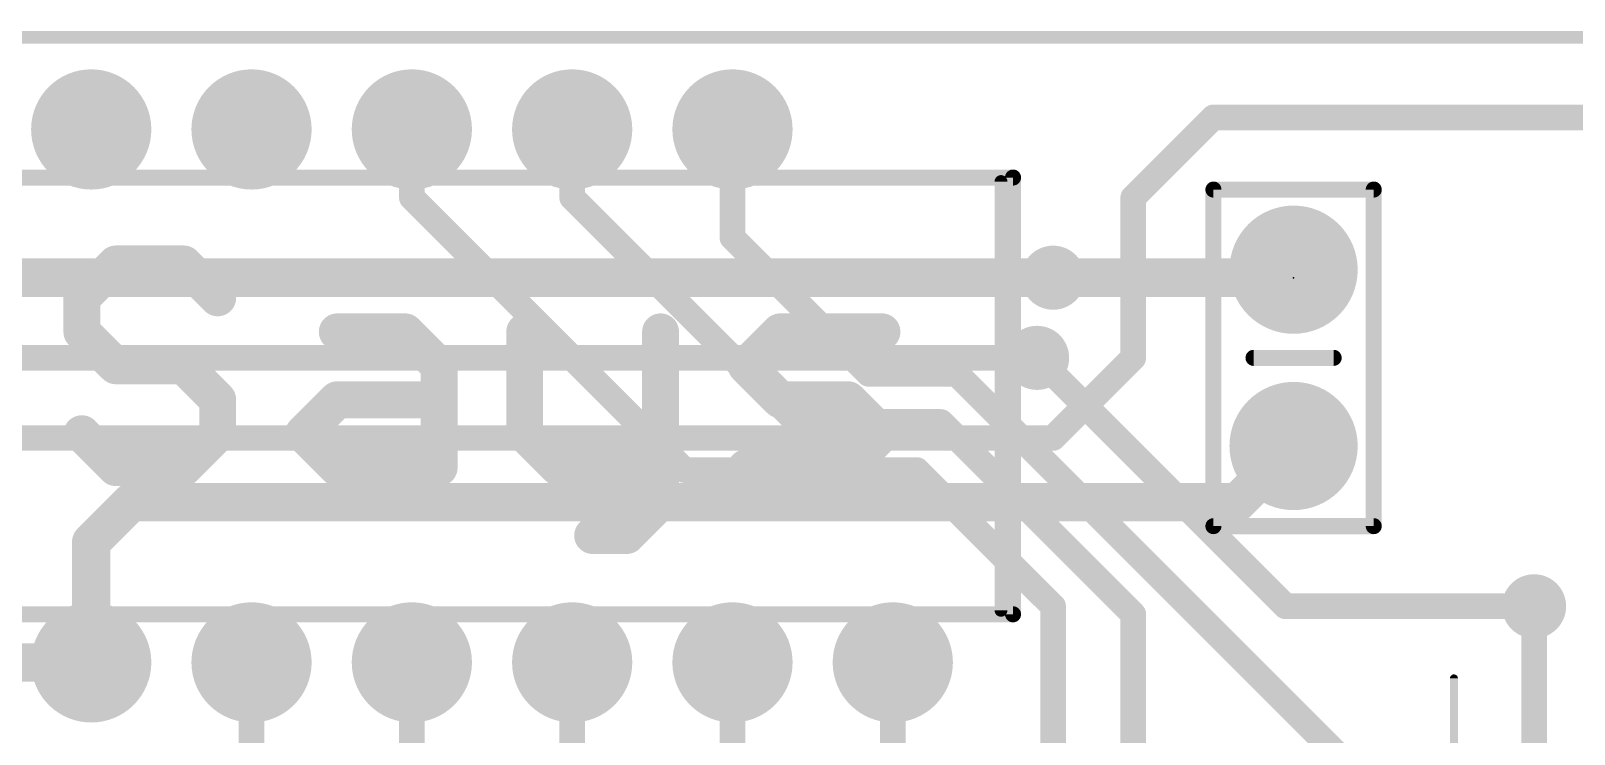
# Model space of a CAD drawing. Extents: x -2.6 to 78.8, y -16.5 to 68.7.
# Drawn here: x 40.95 to 65.41, y 57.54 to 68.68 of the extents above; entities that cross this region are included whole.
import ezdxf

# ---------------------------------------------------------------- set-up
doc = ezdxf.new("R2010")
doc.units = 0
for name, color, linetype in [('1', 12, 'CONTINUOUS'), ('16', 132, 'CONTINUOUS'), ('17', 110, 'CONTINUOUS'), ('18', 110, 'CONTINUOUS'), ('20', 53, 'CONTINUOUS'), ('21', 31, 'CONTINUOUS'), ('22', 40, 'CONTINUOUS'), ('24', 53, 'CONTINUOUS'), ('51', 53, 'CONTINUOUS')]:
    doc.layers.add(name, color=color, linetype=linetype)

# ---------------------------------------------------------------- blocks, each defined once
blk = doc.blocks.new('ROUNDP')
at = {"const_width": 0.5}
blk.add_lwpolyline([(0, -0.25, 1), (0, 0.25, 1), (0, -0.25)], format="xyb", dxfattribs=at)
blk = doc.blocks.new('ROUNDV')
at = {"const_width": 0.5}
blk.add_lwpolyline([(0, -0.25, 1), (0, 0.25, 1), (0, -0.25)], format="xyb", dxfattribs=at)

msp = doc.modelspace()

# ---------------------------------------------------------------- linework, layer by layer
at = {"layer": '1'}
for points, const_width in [([(58.42, 66.04), (59.69, 67.31)], 0.4064), ([(59.69, 67.31), (66.04, 67.31)], 0.4064), ([(58.42, 63.5), (58.42, 66.04)], 0.4064), ([(40.64, 64.77), (57.15, 64.77)], 0.6096), ([(56.896, 63.5), (40.64, 63.5)], 0.4064), ([(57.15, 62.23), (58.42, 63.5)], 0.4064), ([(39.37, 62.23), (57.15, 62.23)], 0.4064), ([(60.071, 61.214), (60.96, 62.103)], 0.6096), ([(41.91, 60.579), (42.545, 61.214)], 0.6096), ([(42.545, 61.214), (60.071, 61.214)], 0.6096), ([(41.91, 58.674), (41.91, 60.579)], 0.6096), ([(64.77, 35), (64.77, 59.563)], 0.4064), ([(39.37, 58.674), (41.91, 58.674)], 0.6096), ([(44.45, 57.15), (44.45, 58.674)], 0.4064), ([(46.99, 57.15), (46.99, 58.674)], 0.4064), ([(49.53, 57.15), (49.53, 58.674)], 0.4064), ([(52.07, 56.007), (52.07, 58.674)], 0.4064), ([(54.61, 55.626), (54.61, 58.674)], 0.4064)]:
    msp.add_lwpolyline(points, dxfattribs=dict(at, const_width=const_width))
for points, const_width in [([(59.69, 67.4116, 1), (59.69, 67.2084)], 0.2032), ([(59.7618, 67.2382, 1), (59.6182, 67.3818)], 0.2032), ([(58.5216, 66.04, 1), (58.3184, 66.04)], 0.2032), ([(58.3482, 66.1118, 1), (58.4918, 65.9682)], 0.2032), ([(57.15, 64.6176, 1), (57.15, 64.9224)], 0.3048), ([(56.896, 63.3984, 1), (56.896, 63.6016)], 0.2032), ([(58.3184, 63.5, 1), (58.5216, 63.5)], 0.2032), ([(58.4918, 63.4282, 1), (58.3482, 63.5718)], 0.2032), ([(57.0782, 62.3018, 1), (57.2218, 62.1582)], 0.2032), ([(57.15, 62.1284, 1), (57.15, 62.3316)], 0.2032), ([(61.0678, 61.9952, 1), (60.8522, 62.2108)], 0.3048), ([(42.545, 61.3664, 1), (42.545, 61.0616)], 0.3048), ([(42.6528, 61.1062, 1), (42.4372, 61.3218)], 0.3048), ([(59.9632, 61.3218, 1), (60.1788, 61.1062)], 0.3048), ([(60.071, 61.0616, 1), (60.071, 61.3664)], 0.3048), ([(42.0624, 60.579, 1), (41.7576, 60.579)], 0.3048), ([(41.8022, 60.6868, 1), (42.0178, 60.4712)], 0.3048), ([(64.8716, 59.563, 1), (64.6684, 59.563)], 0.2032), ([(41.91, 58.5216, 1), (41.91, 58.8264)], 0.3048), ([(41.7576, 58.674, 1), (42.0624, 58.674)], 0.3048), ([(44.5516, 58.674, 1), (44.3484, 58.674)], 0.2032), ([(47.0916, 58.674, 1), (46.8884, 58.674)], 0.2032), ([(49.6316, 58.674, 1), (49.4284, 58.674)], 0.2032), ([(52.1716, 58.674, 1), (51.9684, 58.674)], 0.2032), ([(54.7116, 58.674, 1), (54.5084, 58.674)], 0.2032)]:
    msp.add_lwpolyline(points, format="xyb", dxfattribs=dict(at, const_width=const_width))
at = {"layer": '16'}
for points, const_width in [([(46.99, 66.04), (46.99, 67.1195)], 0.4064), ([(49.53, 66.04), (49.53, 67.1195)], 0.4064), ([(52.07, 65.405), (52.07, 67.1195)], 0.4064), ([(51.308, 61.722), (46.99, 66.04)], 0.4064), ([(53.086, 62.484), (49.53, 66.04)], 0.4064), ([(54.229, 63.246), (52.07, 65.405)], 0.4064), ([(57.15, 64.77), (60.833, 64.77)], 0.6096), ([(60.833, 64.77), (60.96, 64.897)], 0.6096), ([(60.833, 59.563), (56.896, 63.5)], 0.4064), ([(55.626, 63.246), (54.229, 63.246)], 0.4064), ([(63.5, 55.372), (55.626, 63.246)], 0.4064), ([(55.372, 62.484), (53.086, 62.484)], 0.4064), ([(58.42, 59.436), (55.372, 62.484)], 0.4064), ([(54.991, 61.722), (51.308, 61.722)], 0.4064), ([(57.15, 59.563), (54.991, 61.722)], 0.4064), ([(57.15, 52.07), (57.15, 59.563)], 0.4064), ([(64.77, 59.563), (60.833, 59.563)], 0.4064), ([(58.42, 52.578), (58.42, 59.436)], 0.4064)]:
    msp.add_lwpolyline(points, dxfattribs=dict(at, const_width=const_width))
for points, const_width in [([(47.0916, 67.1195, 1), (46.8884, 67.1195)], 0.2032), ([(49.6316, 67.1195, 1), (49.4284, 67.1195)], 0.2032), ([(52.1716, 67.1195, 1), (51.9684, 67.1195)], 0.2032), ([(46.8884, 66.04, 1), (47.0916, 66.04)], 0.2032), ([(47.0618, 66.1118, 1), (46.9182, 65.9682)], 0.2032), ([(49.4284, 66.04, 1), (49.6316, 66.04)], 0.2032), ([(49.6018, 66.1118, 1), (49.4582, 65.9682)], 0.2032), ([(52.1418, 65.4768, 1), (51.9982, 65.3332)], 0.2032), ([(51.9684, 65.405, 1), (52.1716, 65.405)], 0.2032), ([(57.15, 64.9224, 1), (57.15, 64.6176)], 0.3048), ([(60.833, 64.6176, 1), (60.833, 64.9224)], 0.3048), ([(61.0678, 64.7892, 1), (60.8522, 65.0048)], 0.3048), ([(60.7252, 64.8778, 1), (60.9408, 64.6622)], 0.3048), ([(56.9678, 63.5718, 1), (56.8242, 63.4282)], 0.2032), ([(54.229, 63.3476, 1), (54.229, 63.1444)], 0.2032), ([(54.1572, 63.1742, 1), (54.3008, 63.3178)], 0.2032), ([(55.6978, 63.3178, 1), (55.5542, 63.1742)], 0.2032), ([(55.626, 63.1444, 1), (55.626, 63.3476)], 0.2032), ([(53.086, 62.5856, 1), (53.086, 62.3824)], 0.2032), ([(53.0142, 62.4122, 1), (53.1578, 62.5558)], 0.2032), ([(55.4438, 62.5558, 1), (55.3002, 62.4122)], 0.2032), ([(55.372, 62.3824, 1), (55.372, 62.5856)], 0.2032), ([(51.308, 61.8236, 1), (51.308, 61.6204)], 0.2032), ([(51.2362, 61.6502, 1), (51.3798, 61.7938)], 0.2032), ([(55.0628, 61.7938, 1), (54.9192, 61.6502)], 0.2032), ([(54.991, 61.6204, 1), (54.991, 61.8236)], 0.2032), ([(57.2516, 59.563, 1), (57.0484, 59.563)], 0.2032), ([(57.0782, 59.4912, 1), (57.2218, 59.6348)], 0.2032), ([(60.833, 59.6646, 1), (60.833, 59.4614)], 0.2032), ([(60.7612, 59.4912, 1), (60.9048, 59.6348)], 0.2032), ([(64.77, 59.4614, 1), (64.77, 59.6646)], 0.2032), ([(58.5216, 59.436, 1), (58.3184, 59.436)], 0.2032), ([(58.3482, 59.3642, 1), (58.4918, 59.5078)], 0.2032)]:
    msp.add_lwpolyline(points, format="xyb", dxfattribs=dict(at, const_width=const_width))
at = {"layer": '20', "const_width": 0.2032}
msp.add_lwpolyline([(73.66, 68.58), (2.54, 68.58)], dxfattribs=at)
at = {"layer": '21', "const_width": 0.5842}
for points in [[(42.3, 64.9887), (41.7619, 64.4506)], [(43.3762, 64.9887), (42.3, 64.9887)], [(43.9143, 64.4506), (43.3762, 64.9887)], [(41.7619, 64.4506), (41.7619, 63.9125)], [(41.7619, 63.9125), (42.3, 63.3744)], [(45.8082, 63.9125), (46.8844, 63.9125)], [(46.8844, 63.9125), (47.4225, 63.3744)], [(48.7783, 63.9125), (48.7783, 62.2982)], [(50.9306, 63.9125), (50.9306, 61.222)], [(52.2865, 63.3744), (52.8246, 63.9125)], [(52.8246, 63.9125), (54.4388, 63.9125)], [(42.3, 63.3744), (43.3762, 63.3744)], [(43.3762, 63.3744), (43.9143, 62.8363)], [(47.4225, 63.3744), (47.4225, 61.7601)], [(52.8246, 62.8363), (52.2865, 63.3744)], [(43.9143, 62.8363), (43.9143, 62.2982)], [(45.2701, 62.2982), (45.8082, 62.8363)], [(45.8082, 62.8363), (47.4225, 62.8363)], [(53.9008, 62.8363), (52.8246, 62.8363)], [(54.4388, 62.2982), (53.9008, 62.8363)], [(42.3, 61.7601), (41.7619, 62.2982)], [(43.9143, 62.2982), (43.3762, 61.7601)], [(45.8082, 61.7601), (45.2701, 62.2982)], [(48.7783, 62.2982), (49.3164, 61.7601)], [(53.9008, 61.7601), (54.4388, 62.2982)], [(43.3762, 61.7601), (42.3, 61.7601)], [(47.4225, 61.7601), (45.8082, 61.7601)], [(49.3164, 61.7601), (50.9306, 61.7601)], [(52.2865, 61.7601), (53.9008, 61.7601)], [(50.9306, 61.222), (50.3926, 60.6839)], [(50.3926, 60.6839), (49.8545, 60.6839)]]:
    msp.add_lwpolyline(points, dxfattribs=at)
at = {"layer": '21', "const_width": 0.2921}
for points in [[(42.3, 65.1347, 1), (42.3, 64.8426)], [(42.4032, 64.8854, 1), (42.1967, 65.0919)], [(43.4794, 65.0919, 1), (43.2729, 64.8854)], [(43.3762, 64.8426, 1), (43.3762, 65.1347)], [(41.9079, 64.4506, 1), (41.6158, 64.4506)], [(41.6586, 64.5538, 1), (41.8652, 64.3473)], [(43.811, 64.3473, 1), (44.0175, 64.5538)], [(41.8652, 64.0157, 1), (41.6586, 63.8092)], [(45.8082, 64.0585, 1), (45.8082, 63.7664)], [(46.9876, 64.0157, 1), (46.7811, 63.8092)], [(46.8844, 63.7664, 1), (46.8844, 64.0585)], [(48.9243, 63.9125, 1), (48.6322, 63.9125)], [(51.0767, 63.9125, 1), (50.7846, 63.9125)], [(52.8246, 64.0585, 1), (52.8246, 63.7664)], [(52.9278, 63.8092, 1), (52.7213, 64.0157)], [(54.4388, 63.7664, 1), (54.4388, 64.0585)], [(41.6158, 63.9125, 1), (41.9079, 63.9125)], [(42.3, 63.5204, 1), (42.3, 63.2283)], [(42.1967, 63.2711, 1), (42.4032, 63.4777)], [(43.4794, 63.4777, 1), (43.2729, 63.2711)], [(43.3762, 63.2283, 1), (43.3762, 63.5204)], [(47.5685, 63.3744, 1), (47.2764, 63.3744)], [(47.3192, 63.2711, 1), (47.5257, 63.4777)], [(52.3897, 63.4777, 1), (52.1832, 63.2711)], [(52.1832, 63.4777, 1), (52.3897, 63.2711)], [(44.0603, 62.8363, 1), (43.7682, 62.8363)], [(43.811, 62.733, 1), (44.0175, 62.9396)], [(45.8082, 62.9823, 1), (45.8082, 62.6902)], [(45.9114, 62.733, 1), (45.7049, 62.9396)], [(47.4225, 62.6902, 1), (47.4225, 62.9823)], [(52.8246, 62.9823, 1), (52.8246, 62.6902)], [(52.7213, 62.733, 1), (52.9278, 62.9396)], [(54.004, 62.9396, 1), (53.7975, 62.733)], [(53.9008, 62.6902, 1), (53.9008, 62.9823)], [(41.8652, 62.4015, 1), (41.6586, 62.1949)], [(43.7682, 62.2982, 1), (44.0603, 62.2982)], [(44.0175, 62.1949, 1), (43.811, 62.4015)], [(45.3734, 62.4015, 1), (45.1668, 62.1949)], [(45.1668, 62.4015, 1), (45.3734, 62.1949)], [(48.8815, 62.4015, 1), (48.675, 62.1949)], [(48.6322, 62.2982, 1), (48.9243, 62.2982)], [(54.5421, 62.1949, 1), (54.3356, 62.4015)], [(54.3356, 62.1949, 1), (54.5421, 62.4015)], [(42.3, 61.9062, 1), (42.3, 61.614)], [(42.1967, 61.6568, 1), (42.4032, 61.8634)], [(43.2729, 61.8634, 1), (43.4794, 61.6568)], [(43.3762, 61.614, 1), (43.3762, 61.9062)], [(45.8082, 61.9062, 1), (45.8082, 61.614)], [(45.7049, 61.6568, 1), (45.9114, 61.8634)], [(47.2764, 61.7601, 1), (47.5685, 61.7601)], [(47.4225, 61.614, 1), (47.4225, 61.9062)], [(49.3164, 61.9062, 1), (49.3164, 61.614)], [(49.2131, 61.6568, 1), (49.4196, 61.8634)], [(50.9306, 61.614, 1), (50.9306, 61.9062)], [(52.2865, 61.9062, 1), (52.2865, 61.614)], [(53.7975, 61.8634, 1), (54.004, 61.6568)], [(53.9008, 61.614, 1), (53.9008, 61.9062)], [(51.0339, 61.1187, 1), (50.8274, 61.3253)], [(50.7846, 61.222, 1), (51.0767, 61.222)], [(49.8545, 60.83, 1), (49.8545, 60.5379)], [(50.2893, 60.7872, 1), (50.4958, 60.5806)], [(50.3926, 60.5379, 1), (50.3926, 60.83)]]:
    msp.add_lwpolyline(points, format="xyb", dxfattribs=at)
at = {"layer": '22'}
for points, const_width in [([(56.515, 66.3575), (20.574, 66.3575)], 0.254), ([(56.3245, 59.4995), (56.3245, 66.294)], 0.2032), ([(56.515, 66.3575), (56.515, 59.436)], 0.254), ([(59.69, 66.167), (59.69, 60.833)], 0.254), ([(62.23, 66.167), (59.69, 66.167)], 0.254), ([(62.23, 60.833), (62.23, 66.167)], 0.254), ([(60.325, 63.5), (61.595, 63.5)], 0.254), ([(59.69, 60.833), (62.23, 60.833)], 0.254), ([(19.685, 59.436), (56.515, 59.436)], 0.254)]:
    msp.add_lwpolyline(points, dxfattribs=dict(at, const_width=const_width))
for points, const_width in [([(56.3753, 66.294, 1), (56.2737, 66.294)], 0.1016), ([(56.5785, 66.3575, 1), (56.4515, 66.3575)], 0.127), ([(56.515, 66.294, 1), (56.515, 66.421)], 0.127), ([(59.7535, 66.167, 1), (59.6265, 66.167)], 0.127), ([(59.69, 66.2305, 1), (59.69, 66.1035)], 0.127), ([(62.2935, 66.167, 1), (62.1665, 66.167)], 0.127), ([(62.23, 66.1035, 1), (62.23, 66.2305)], 0.127), ([(60.325, 63.5635, 1), (60.325, 63.4365)], 0.127), ([(61.595, 63.4365, 1), (61.595, 63.5635)], 0.127), ([(59.69, 60.8965, 1), (59.69, 60.7695)], 0.127), ([(59.6265, 60.833, 1), (59.7535, 60.833)], 0.127), ([(62.1665, 60.833, 1), (62.2935, 60.833)], 0.127), ([(62.23, 60.7695, 1), (62.23, 60.8965)], 0.127), ([(56.2737, 59.4995, 1), (56.3753, 59.4995)], 0.1016), ([(56.4515, 59.436, 1), (56.5785, 59.436)], 0.127), ([(56.515, 59.3725, 1), (56.515, 59.4995)], 0.127)]:
    msp.add_lwpolyline(points, format="xyb", dxfattribs=dict(at, const_width=const_width))
at = {"layer": '24'}
msp.add_point((60.96, 64.77), dxfattribs=at)
at = {"layer": '51', "const_width": 0.0635}
msp.add_lwpolyline([(63.5318, 58.42, 1), (63.4682, 58.42)], format="xyb", dxfattribs=at)
at = {"layer": '51', "const_width": 0.127}
msp.add_lwpolyline([(63.5, 5.08), (63.5, 58.42)], dxfattribs=at)

# ---------------------------------------------------------------- block references
at = {"layer": '17', "rotation": 270}
for p, xscale, yscale in [((41.91, 67.1195), 1.905, 1.905), ((41.91, 67.1195), 1.905, 1.905), ((44.45, 67.1195), 1.905, 1.905), ((44.45, 67.1195), 1.905, 1.905), ((46.99, 67.1195), 1.905, 1.905), ((46.99, 67.1195), 1.905, 1.905), ((49.53, 67.1195), 1.905, 1.905), ((49.53, 67.1195), 1.905, 1.905), ((52.07, 67.1195), 1.905, 1.905), ((52.07, 67.1195), 1.905, 1.905), ((52.07, 67.1195), 1.905, 1.905), ((52.07, 67.1195), 1.905, 1.905), ((60.96, 64.897), 2.032, 2.032), ((60.96, 64.897), 2.032, 2.032), ((60.96, 62.103), 2.032, 2.032), ((60.96, 62.103), 2.032, 2.032), ((41.91, 58.674), 1.905, 1.905), ((41.91, 58.674), 1.905, 1.905), ((44.45, 58.674), 1.905, 1.905), ((44.45, 58.674), 1.905, 1.905), ((46.99, 58.674), 1.905, 1.905), ((46.99, 58.674), 1.905, 1.905), ((49.53, 58.674), 1.905, 1.905), ((49.53, 58.674), 1.905, 1.905), ((52.07, 58.674), 1.905, 1.905), ((52.07, 58.674), 1.905, 1.905), ((54.61, 58.674), 1.905, 1.905), ((54.61, 58.674), 1.905, 1.905)]:
    msp.add_blockref('ROUNDP', p, dxfattribs=dict(at, xscale=xscale, yscale=yscale))
at = {"layer": '18', "xscale": 1.016, "yscale": 1.016}
for p in [(57.15, 64.77), (57.15, 64.77), (56.896, 63.5), (56.896, 63.5), (64.77, 59.563), (64.77, 59.563)]:
    msp.add_blockref('ROUNDV', p, dxfattribs=at)

doc.saveas('drawing.dxf')
